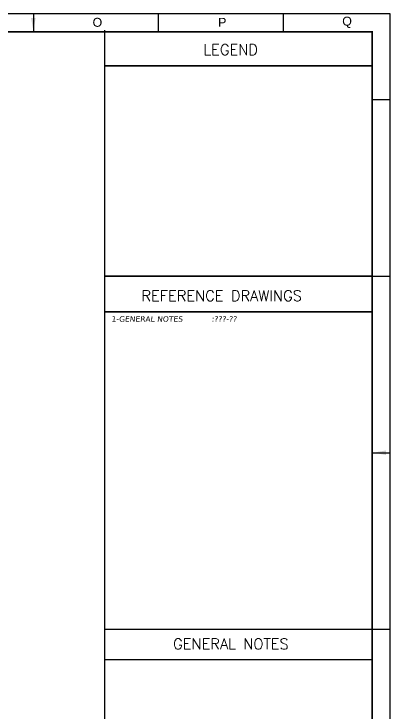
# Model space of a CAD drawing. Header units: millimetres. Extents: x 56 to 1774, y 131 to 974.
# Drawn here: x 1033.4 to 1244.3, y 582 to 973.9 of the extents above; entities that cross this region are included whole.
import ezdxf
from ezdxf.enums import TextEntityAlignment as Align

# ---------------------------------------------------------------- set-up
doc = ezdxf.new("R2010")
doc.units = ezdxf.units.MM
for name, color, linetype in [('1', 1, 'Continuous'), ('3', 3, 'Continuous'), ('6', 6, 'Continuous'), ('CADR', 2, 'Continuous'), ('XYZ', 1, 'Continuous')]:
    doc.layers.add(name, color=color, linetype=linetype)
doc.styles.add('arm-02', font='arial.ttf')
doc.styles.add('style1', font='sanss___.ttf', dxfattribs={"oblique": 5, "height": 3})
doc.styles.add('T', font='ROMANT')

# ---------------------------------------------------------------- blocks, each defined once
blk = doc.blocks.new('CADR-A0S')
at = {"layer": 'CADR', "color": 2}
for p, q in [((-19, 83), (-19, 82)), ((-12, 83), (-12, 82)), ((-5, 83), (-5, 82)), ((0, 78.202), (1, 78.202)), ((0, 68.302), (1, 68.302)), ((0, 58.402), (1, 58.402)), ((0, 48.501), (1, 48.501))]:
    blk.add_line(p, q, dxfattribs=at)
blk.add_lwpolyline([(0, -1), (1, -1), (1, 83), (-117.8, 83), (-117.8, -1), (0, -1)], dxfattribs=at)
at = {"layer": 'CADR', "color": 6, "const_width": 0.1}
blk.add_lwpolyline([(-115.8, 82), (0, 82), (0, 0), (-115.8, 0)], close=True, dxfattribs=at)
at = {"layer": 'CADR', "color": 2}
for points in [[(-19, 82.05), (-19.128, 82.777), (-18.872, 82.777)], [(0.05, 58.401), (0.777, 58.529), (0.777, 58.273)]]:
    blk.add_solid(points, dxfattribs=at)
at = {"layer": 'CADR', "color": 3, "style": 'arm-02'}
for s, p in [('O', (-15.408, 82.533)), ('P', (-8.408, 82.533)), ('Q', (-1.408, 82.533))]:
    blk.add_text(s, height=0.5, dxfattribs=at).set_placement(p, align=Align.MIDDLE)

msp = doc.modelspace()

# ---------------------------------------------------------------- linework, layer by layer
at = {"layer": 'CADR', "color": 6}
for points, const_width in [([(1084.28, 143.9), (1084.28, 964.9)], 0.9), ([(1234.28, 944.9), (1084.28, 944.9)], 0.9), ([(1234.28, 826.92), (1084.28, 826.92)], 0.8), ([(1234.28, 806.92), (1084.28, 806.92)], 0.8), ([(1234.28, 628.91), (1084.28, 628.91)], 0.8), ([(1234.28, 611.91), (1084.28, 611.91)], 0.8)]:
    msp.add_lwpolyline(points, dxfattribs=dict(at, const_width=const_width))

# ---------------------------------------------------------------- block references
at = {"layer": 'XYZ', "xscale": 10, "yscale": 10, "zscale": 10}
msp.add_blockref('CADR-A0S', (1234.28, 143.9), dxfattribs=at)

# ---------------------------------------------------------------- texts
at = {"layer": '1', "color": 4, "style": 'T'}
msp.add_text('GENERAL NOTES', height=6, dxfattribs=at).set_placement((1155.06, 617.75), align=Align.CENTER)
at = {"layer": '3', "insert": (1088.06, 804.45), "char_height": 3, "width": 144.1387, "attachment_point": 1, "style": 'style1'}
msp.add_mtext('{\\fVerdana|b0|i0|c0|p34;\\H1.029x;\\C4;1-GENERAL NOTES            :???-??}', dxfattribs=at)
at = {"layer": '6', "color": 4, "style": 'T'}
for s, p in [('LEGEND', (1139.62, 950.9)), ('REFERENCE DRAWINGS', (1104.9, 812.92))]:
    msp.add_text(s, height=6, dxfattribs=at).set_placement(p)

doc.saveas('drawing.dxf')
